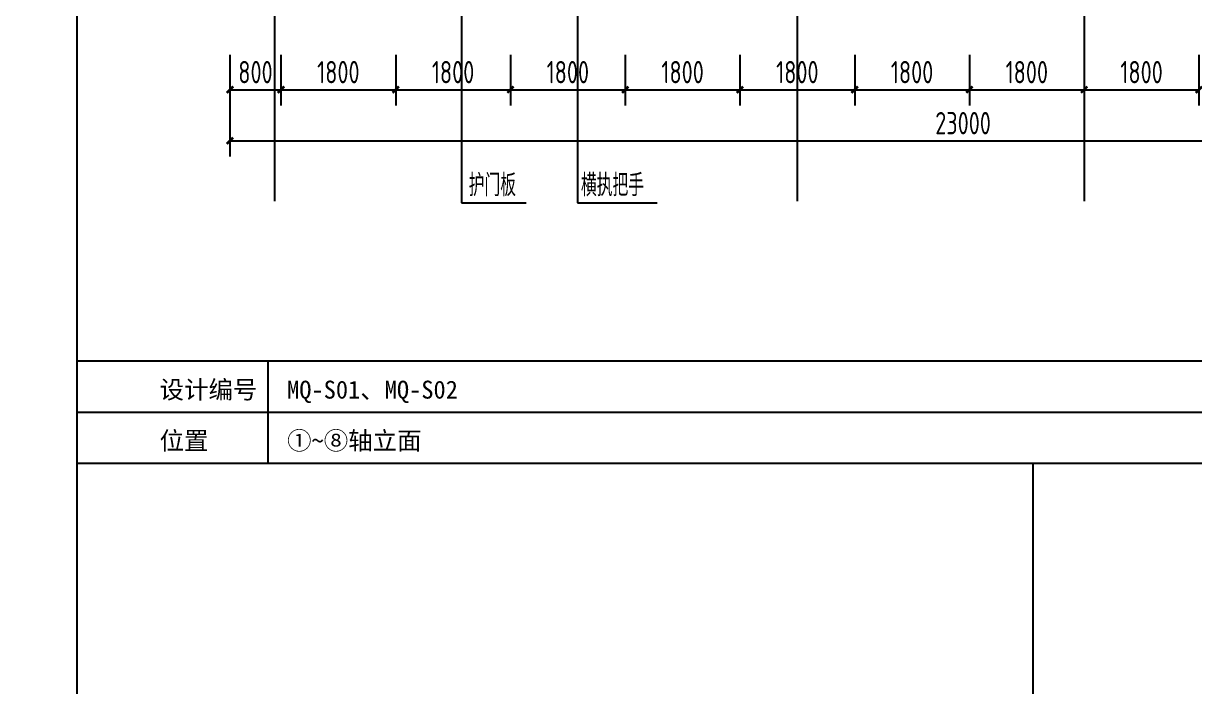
# Model space of a CAD drawing. Extents: x -280168 to 205214, y -148835 to -64913.
# Drawn here: x -248301 to -229929, y -117937 to -107539 of the extents above; entities that cross this region are included whole.
import ezdxf

# ---------------------------------------------------------------- set-up
doc = ezdxf.new("R2010")
doc.units = 0
doc.header["$LTSCALE"] = 1000
doc.header["$MEASUREMENT"] = 0
doc.linetypes.add('ACAD_ISO05W100', pattern=[34, 24, -3, 0.5, -3, 0.5, -3])
for name, color, linetype in [('01-标注_尺寸', 124, 'Continuous'), ('01-标注_符号', 200, 'Continuous'), ('02-TEXT_标注', 130, 'Continuous'), ('A-0-图名图例', 2, 'Continuous')]:
    doc.layers.add(name, color=color, linetype=linetype)
doc.layers.add('04-不打印_辅助线', color=165, linetype='Continuous', plot=False)
doc.styles.add('_TCH_AXIS', font='STXIHEI_0.TTF', dxfattribs={"width": 0.75})
doc.styles.add('_TCH_DIM', font='ros1.shx', dxfattribs={"width": 0.75, "bigfont": 'jd.shx'})
doc.styles.add('_TCH_DIM_T3', font='ros1.shx', dxfattribs={"width": 0.85, "bigfont": 'jd.shx'})
doc.dimstyles.new('_TCH_ARCH&&100', dxfattribs={"dimtxt": 350, "dimasz": 100, "dimexe": 250, "dimexo": 300, "dimgap": 100, "dimtad": 1, "dimdec": 0, "dimzin": 0, "dimdsep": 46, "dimtxsty": '_TCH_DIM_T3', "dimblk": 'ARCHTICK', "dimcen": 0.09, "dimclrt": 7, "dimazin": 2, "dimtfac": 1, "dimtdec": 0, "dimtix": 1, "dimtmove": 2, "dimatfit": 3, "dimfxl": 0, "dimtolj": 1, "dimtzin": 0, "dimarcsym": 0})

# ---------------------------------------------------------------- blocks, each defined once
blk = doc.blocks.new('X-门窗表说明参照')
at = {"layer": 'Defpoints', "color": 165}
blk.add_lwpolyline([(0, 57400), (30200, 57400), (30200, 0), (0, 0)], close=True, dxfattribs=at)
blk = doc.blocks.new('X-门窗表说明-70')
blk.add_blockref('X-门窗表说明参照', (0, 0))
blk = doc.blocks.new('_ArchTick')
at = {"color": 0, "linetype": 'ByBlock', "const_width": 0.4}
blk.add_lwpolyline([(-0.5, -0.5), (0.5, 0.5)], dxfattribs=at)
blk = doc.blocks.new('*D1211')
at = {"layer": '01-标注_尺寸', "color": 0, "lineweight": -2, "transparency": 16777216}
for p, q in [((-245061, -108030), (-245061, -108828)), ((-244261, -108030), (-244261, -108828)), ((-245061, -108578), (-244261, -108578))]:
    blk.add_line(p, q, dxfattribs=at)
at = {"layer": 'Defpoints', "color": 0, "transparency": 16777216}
for p in [(-245061, -107730), (-244261, -107730), (-244261, -108578)]:
    blk.add_point(p, dxfattribs=at)
at = {"layer": '01-标注_尺寸', "color": 0, "lineweight": -2, "transparency": 16777216, "xscale": 100, "yscale": 100, "zscale": 100, "rotation": 180}
blk.add_blockref('_ArchTick', (-245061, -108578), dxfattribs=at)
at = {"layer": '01-标注_尺寸', "color": 0, "lineweight": -2, "transparency": 16777216, "xscale": 100, "yscale": 100, "zscale": 100}
blk.add_blockref('_ArchTick', (-244261, -108578), dxfattribs=at)
at = {"layer": '01-标注_尺寸', "color": 7, "transparency": 16777216, "insert": (-244661, -108303), "char_height": 350, "attachment_point": 5, "style": '_TCH_DIM_T3'}
blk.add_mtext('\\A1;800', dxfattribs=at)
blk = doc.blocks.new('*D1212')
at = {"layer": '01-标注_尺寸', "color": 0, "lineweight": -2, "transparency": 16777216}
for p, q in [((-244261, -108030), (-244261, -108828)), ((-242461, -108030), (-242461, -108828)), ((-244261, -108578), (-242461, -108578))]:
    blk.add_line(p, q, dxfattribs=at)
at = {"layer": 'Defpoints', "color": 0, "transparency": 16777216}
for p in [(-244261, -107730), (-242461, -107730), (-242461, -108578)]:
    blk.add_point(p, dxfattribs=at)
at = {"layer": '01-标注_尺寸', "color": 0, "lineweight": -2, "transparency": 16777216, "xscale": 100, "yscale": 100, "zscale": 100, "rotation": 180}
blk.add_blockref('_ArchTick', (-244261, -108578), dxfattribs=at)
at = {"layer": '01-标注_尺寸', "color": 0, "lineweight": -2, "transparency": 16777216, "xscale": 100, "yscale": 100, "zscale": 100}
blk.add_blockref('_ArchTick', (-242461, -108578), dxfattribs=at)
at = {"layer": '01-标注_尺寸', "color": 7, "transparency": 16777216, "insert": (-243361, -108303), "char_height": 350, "attachment_point": 5, "style": '_TCH_DIM_T3'}
blk.add_mtext('\\A1;1800', dxfattribs=at)
blk = doc.blocks.new('*D1213')
at = {"layer": '01-标注_尺寸', "color": 0, "lineweight": -2, "transparency": 16777216}
for p, q in [((-242461, -108030), (-242461, -108828)), ((-240661, -108030), (-240661, -108828)), ((-242461, -108578), (-240661, -108578))]:
    blk.add_line(p, q, dxfattribs=at)
at = {"layer": 'Defpoints', "color": 0, "transparency": 16777216}
for p in [(-242461, -107730), (-240661, -107730), (-240661, -108578)]:
    blk.add_point(p, dxfattribs=at)
at = {"layer": '01-标注_尺寸', "color": 0, "lineweight": -2, "transparency": 16777216, "xscale": 100, "yscale": 100, "zscale": 100, "rotation": 180}
blk.add_blockref('_ArchTick', (-242461, -108578), dxfattribs=at)
at = {"layer": '01-标注_尺寸', "color": 0, "lineweight": -2, "transparency": 16777216, "xscale": 100, "yscale": 100, "zscale": 100}
blk.add_blockref('_ArchTick', (-240661, -108578), dxfattribs=at)
at = {"layer": '01-标注_尺寸', "color": 7, "transparency": 16777216, "insert": (-241561, -108303), "char_height": 350, "attachment_point": 5, "style": '_TCH_DIM_T3'}
blk.add_mtext('\\A1;1800', dxfattribs=at)
blk = doc.blocks.new('*D1214')
at = {"layer": '01-标注_尺寸', "color": 0, "lineweight": -2, "transparency": 16777216}
for p, q in [((-240661, -108030), (-240661, -108828)), ((-238861, -108030), (-238861, -108828)), ((-240661, -108578), (-238861, -108578))]:
    blk.add_line(p, q, dxfattribs=at)
at = {"layer": 'Defpoints', "color": 0, "transparency": 16777216}
for p in [(-240661, -107730), (-238861, -107730), (-238861, -108578)]:
    blk.add_point(p, dxfattribs=at)
at = {"layer": '01-标注_尺寸', "color": 0, "lineweight": -2, "transparency": 16777216, "xscale": 100, "yscale": 100, "zscale": 100, "rotation": 180}
blk.add_blockref('_ArchTick', (-240661, -108578), dxfattribs=at)
at = {"layer": '01-标注_尺寸', "color": 0, "lineweight": -2, "transparency": 16777216, "xscale": 100, "yscale": 100, "zscale": 100}
blk.add_blockref('_ArchTick', (-238861, -108578), dxfattribs=at)
at = {"layer": '01-标注_尺寸', "color": 7, "transparency": 16777216, "insert": (-239761, -108303), "char_height": 350, "attachment_point": 5, "style": '_TCH_DIM_T3'}
blk.add_mtext('\\A1;1800', dxfattribs=at)
blk = doc.blocks.new('*D1215')
at = {"layer": '01-标注_尺寸', "color": 0, "lineweight": -2, "transparency": 16777216}
for p, q in [((-238861, -108030), (-238861, -108828)), ((-237061, -108030), (-237061, -108828)), ((-238861, -108578), (-237061, -108578))]:
    blk.add_line(p, q, dxfattribs=at)
at = {"layer": 'Defpoints', "color": 0, "transparency": 16777216}
for p in [(-238861, -107730), (-237061, -107730), (-237061, -108578)]:
    blk.add_point(p, dxfattribs=at)
at = {"layer": '01-标注_尺寸', "color": 0, "lineweight": -2, "transparency": 16777216, "xscale": 100, "yscale": 100, "zscale": 100, "rotation": 180}
blk.add_blockref('_ArchTick', (-238861, -108578), dxfattribs=at)
at = {"layer": '01-标注_尺寸', "color": 0, "lineweight": -2, "transparency": 16777216, "xscale": 100, "yscale": 100, "zscale": 100}
blk.add_blockref('_ArchTick', (-237061, -108578), dxfattribs=at)
at = {"layer": '01-标注_尺寸', "color": 7, "transparency": 16777216, "insert": (-237961, -108303), "char_height": 350, "attachment_point": 5, "style": '_TCH_DIM_T3'}
blk.add_mtext('\\A1;1800', dxfattribs=at)
blk = doc.blocks.new('*D1216')
at = {"layer": '01-标注_尺寸', "color": 0, "lineweight": -2, "transparency": 16777216}
for p, q in [((-237061, -108030), (-237061, -108828)), ((-235261, -108030), (-235261, -108828)), ((-237061, -108578), (-235261, -108578))]:
    blk.add_line(p, q, dxfattribs=at)
at = {"layer": 'Defpoints', "color": 0, "transparency": 16777216}
for p in [(-237061, -107730), (-235261, -107730), (-235261, -108578)]:
    blk.add_point(p, dxfattribs=at)
at = {"layer": '01-标注_尺寸', "color": 0, "lineweight": -2, "transparency": 16777216, "xscale": 100, "yscale": 100, "zscale": 100, "rotation": 180}
blk.add_blockref('_ArchTick', (-237061, -108578), dxfattribs=at)
at = {"layer": '01-标注_尺寸', "color": 0, "lineweight": -2, "transparency": 16777216, "xscale": 100, "yscale": 100, "zscale": 100}
blk.add_blockref('_ArchTick', (-235261, -108578), dxfattribs=at)
at = {"layer": '01-标注_尺寸', "color": 7, "transparency": 16777216, "insert": (-236161, -108303), "char_height": 350, "attachment_point": 5, "style": '_TCH_DIM_T3'}
blk.add_mtext('\\A1;1800', dxfattribs=at)
blk = doc.blocks.new('*D1217')
at = {"layer": '01-标注_尺寸', "color": 0, "lineweight": -2, "transparency": 16777216}
for p, q in [((-235261, -108030), (-235261, -108828)), ((-233461, -108030), (-233461, -108828)), ((-235261, -108578), (-233461, -108578))]:
    blk.add_line(p, q, dxfattribs=at)
at = {"layer": 'Defpoints', "color": 0, "transparency": 16777216}
for p in [(-235261, -107730), (-233461, -107730), (-233461, -108578)]:
    blk.add_point(p, dxfattribs=at)
at = {"layer": '01-标注_尺寸', "color": 0, "lineweight": -2, "transparency": 16777216, "xscale": 100, "yscale": 100, "zscale": 100, "rotation": 180}
blk.add_blockref('_ArchTick', (-235261, -108578), dxfattribs=at)
at = {"layer": '01-标注_尺寸', "color": 0, "lineweight": -2, "transparency": 16777216, "xscale": 100, "yscale": 100, "zscale": 100}
blk.add_blockref('_ArchTick', (-233461, -108578), dxfattribs=at)
at = {"layer": '01-标注_尺寸', "color": 7, "transparency": 16777216, "insert": (-234361, -108303), "char_height": 350, "attachment_point": 5, "style": '_TCH_DIM_T3'}
blk.add_mtext('\\A1;1800', dxfattribs=at)
blk = doc.blocks.new('*D1218')
at = {"layer": '01-标注_尺寸', "color": 0, "lineweight": -2, "transparency": 16777216}
for p, q in [((-233461, -108030), (-233461, -108828)), ((-231661, -108030), (-231661, -108828)), ((-233461, -108578), (-231661, -108578))]:
    blk.add_line(p, q, dxfattribs=at)
at = {"layer": 'Defpoints', "color": 0, "transparency": 16777216}
for p in [(-233461, -107730), (-231661, -107730), (-231661, -108578)]:
    blk.add_point(p, dxfattribs=at)
at = {"layer": '01-标注_尺寸', "color": 0, "lineweight": -2, "transparency": 16777216, "xscale": 100, "yscale": 100, "zscale": 100, "rotation": 180}
blk.add_blockref('_ArchTick', (-233461, -108578), dxfattribs=at)
at = {"layer": '01-标注_尺寸', "color": 0, "lineweight": -2, "transparency": 16777216, "xscale": 100, "yscale": 100, "zscale": 100}
blk.add_blockref('_ArchTick', (-231661, -108578), dxfattribs=at)
at = {"layer": '01-标注_尺寸', "color": 7, "transparency": 16777216, "insert": (-232561, -108303), "char_height": 350, "attachment_point": 5, "style": '_TCH_DIM_T3'}
blk.add_mtext('\\A1;1800', dxfattribs=at)
blk = doc.blocks.new('*D1219')
at = {"layer": '01-标注_尺寸', "color": 0, "lineweight": -2, "transparency": 16777216}
for p, q in [((-231661, -108030), (-231661, -108828)), ((-229861, -108030), (-229861, -108828)), ((-231661, -108578), (-229861, -108578))]:
    blk.add_line(p, q, dxfattribs=at)
at = {"layer": 'Defpoints', "color": 0, "transparency": 16777216}
for p in [(-231661, -107730), (-229861, -107730), (-229861, -108578)]:
    blk.add_point(p, dxfattribs=at)
at = {"layer": '01-标注_尺寸', "color": 0, "lineweight": -2, "transparency": 16777216, "xscale": 100, "yscale": 100, "zscale": 100, "rotation": 180}
blk.add_blockref('_ArchTick', (-231661, -108578), dxfattribs=at)
at = {"layer": '01-标注_尺寸', "color": 0, "lineweight": -2, "transparency": 16777216, "xscale": 100, "yscale": 100, "zscale": 100}
blk.add_blockref('_ArchTick', (-229861, -108578), dxfattribs=at)
at = {"layer": '01-标注_尺寸', "color": 7, "transparency": 16777216, "insert": (-230761, -108303), "char_height": 350, "attachment_point": 5, "style": '_TCH_DIM_T3'}
blk.add_mtext('\\A1;1800', dxfattribs=at)
blk = doc.blocks.new('*D1238')
at = {"layer": '01-标注_尺寸', "color": 0, "lineweight": -2, "transparency": 16777216}
for p, q in [((-245061, -108330), (-245061, -109628)), ((-222061, -108330), (-222061, -109628)), ((-245061, -109378), (-222061, -109378))]:
    blk.add_line(p, q, dxfattribs=at)
at = {"layer": 'Defpoints', "color": 0, "transparency": 16777216}
for p in [(-245061, -108030), (-222061, -108030), (-222061, -109378)]:
    blk.add_point(p, dxfattribs=at)
at = {"layer": '01-标注_尺寸', "color": 0, "lineweight": -2, "transparency": 16777216, "xscale": 100, "yscale": 100, "zscale": 100, "rotation": 180}
blk.add_blockref('_ArchTick', (-245061, -109378), dxfattribs=at)
at = {"layer": '01-标注_尺寸', "color": 0, "lineweight": -2, "transparency": 16777216, "xscale": 100, "yscale": 100, "zscale": 100}
blk.add_blockref('_ArchTick', (-222061, -109378), dxfattribs=at)
at = {"layer": '01-标注_尺寸', "color": 7, "transparency": 16777216, "insert": (-233561, -109103), "char_height": 350, "attachment_point": 5, "style": '_TCH_DIM_T3'}
blk.add_mtext('\\A1;23000', dxfattribs=at)

msp = doc.modelspace()

# ---------------------------------------------------------------- linework, layer by layer
at = {"layer": '01-标注_符号'}
for p, q in [((-239611.1, -106251.2), (-239611.1, -110353.6)), ((-241431.5, -107009.7), (-241431.5, -110353.6)), ((-241431.5, -110353.6), (-240413.3, -110353.6)), ((-239611.1, -110353.6), (-238359.3, -110353.6))]:
    msp.add_line(p, q, dxfattribs=at)
at = {"layer": '02-TEXT_标注', "linetype": 'ACAD_ISO05W100'}
msp.add_line((-244465.1, -112832.1), (-244465.1, -114432.1), dxfattribs=at)
at = {"layer": '04-不打印_辅助线'}
for p, q in [((-244361.1, -94626.2), (-244361.1, -110328.7)), ((-236161.1, -94626.2), (-236161.1, -110328.7)), ((-231661.1, -94626.2), (-231661.1, -110328.7))]:
    msp.add_line(p, q, dxfattribs=at)
at = {"layer": 'A-0-图名图例'}
for p, q in [((-247465.1, -90432.1), (-247465.1, -147831.9)), ((-247465.1, -112832.1), (-203565.1, -112832.1)), ((-247465.1, -113632.1), (-203565.1, -113632.1)), ((-247465.1, -114432.1), (-203565.1, -114432.1)), ((-232465.1, -114432.1), (-232465.1, -129432.1))]:
    msp.add_line(p, q, dxfattribs=at)

# ---------------------------------------------------------------- block references
msp.add_blockref('X-门窗表说明-70', (-277665.1, -147831.9))

# ---------------------------------------------------------------- texts
at = {"layer": '02-TEXT_标注', "style": '_TCH_DIM', "width": 0.75}
for s, p in [('护门板', (-241316, -110248.6)), ('横执把手', (-239555, -110248.6))]:
    msp.add_text(s, height=347.29, dxfattribs=at).set_placement(p)
at = {"layer": '02-TEXT_标注', "linetype": 'ACAD_ISO05W100', "style": '_TCH_AXIS'}
for s, p in [('设计编号', (-246165.1, -113422.1)), ('MQ-S01、MQ-S02', (-244165.1, -113422.1)), ('位置', (-246165.1, -114222.1)), ('①~⑧轴立面', (-244165.1, -114222.1))]:
    msp.add_text(s, height=281.25, dxfattribs=at).set_placement(p)

# ---------------------------------------------------------------- dimensions: what is measured, and where the dimension line sits
at = {"layer": '01-标注_尺寸'}
for p1, p2, distance, picture, middle in [((-245061.1, -107729.9), (-244261.1, -107729.9), -848.3, '*D1211', (-244661.1, -108303.3)), ((-244261.1, -107729.9), (-242461.1, -107729.9), -848.3, '*D1212', (-243361.1, -108303.3)), ((-242461.1, -107729.9), (-240661.1, -107729.9), -848.3, '*D1213', (-241561.1, -108303.3)), ((-240661.1, -107729.9), (-238861.1, -107729.9), -848.3, '*D1214', (-239761.1, -108303.3)), ((-238861.1, -107729.9), (-237061.1, -107729.9), -848.3, '*D1215', (-237961.1, -108303.3)), ((-237061.1, -107729.9), (-235261.1, -107729.9), -848.3, '*D1216', (-236161.1, -108303.3)), ((-235261.1, -107729.9), (-233461.1, -107729.9), -848.3, '*D1217', (-234361.1, -108303.3)), ((-233461.1, -107729.9), (-231661.1, -107729.9), -848.3, '*D1218', (-232561.1, -108303.3)), ((-231661.1, -107729.9), (-229861.1, -107729.9), -848.3, '*D1219', (-230761.1, -108303.3)), ((-245061.1, -108029.9), (-222061.1, -108029.9), -1348.3, '*D1238', (-233561.1, -109103.3))]:
    dim = msp.add_aligned_dim(p1=p1, p2=p2, distance=distance, dimstyle='_TCH_ARCH&&100', dxfattribs=at)
    dim.commit()
    dim.dimension.update_dxf_attribs({"geometry": picture, "text_midpoint": middle})

doc.saveas('drawing.dxf')
